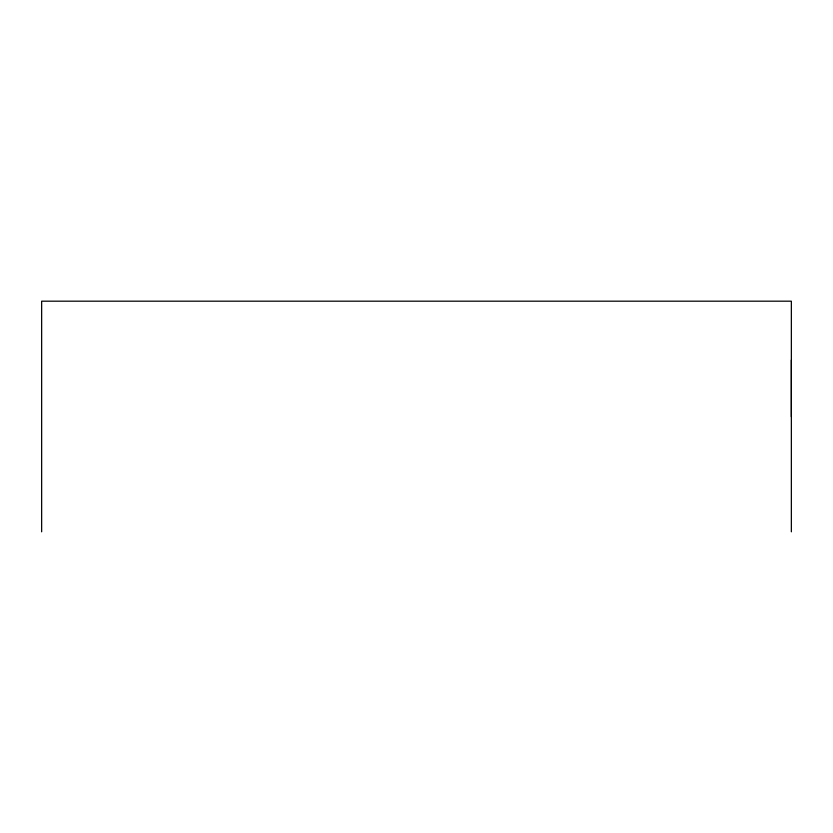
<?xml version="1.0" encoding="UTF-8"?>
<svg xmlns="http://www.w3.org/2000/svg" width="833" height="833" viewBox="0 0 833 833"><rect width="100%" height="100%" fill="white"/><g stroke="black" fill="none" stroke-linecap="round" stroke-linejoin="round"><path stroke-width="1.25" d="M791.35 416.75L791.35 360.075M791.35 531.818L791.35 301.182L41.65 301.182L41.65 531.818"/></g></svg>
